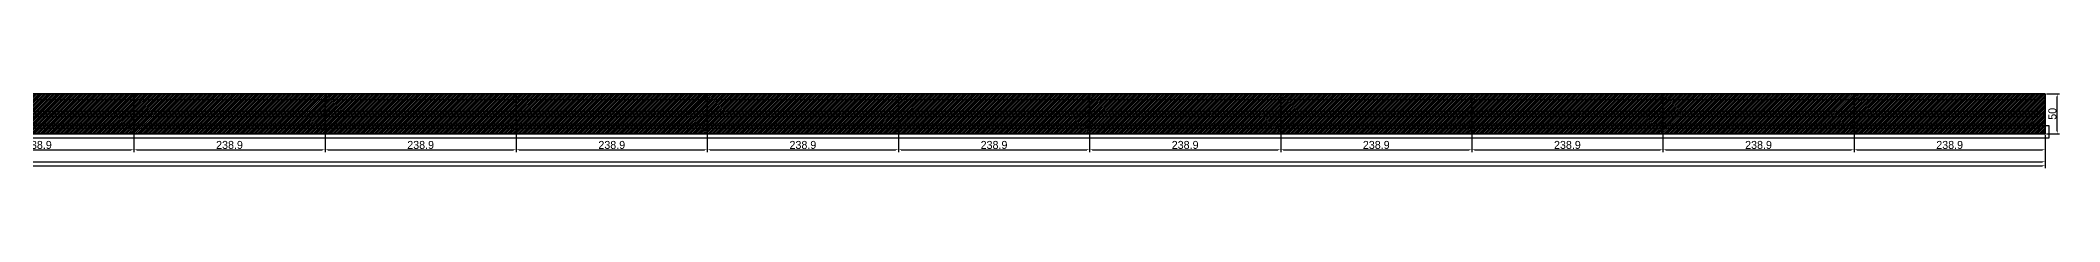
# Model space of a CAD drawing. Header units: metres. Extents: x 12791 to 22847, y 13116 to 13229.
# Drawn here: x 20323 to 22847, y 13116 to 13209 of the extents above; entities that cross this region are included whole.
import ezdxf

# ---------------------------------------------------------------- set-up
doc = ezdxf.new("R2010")
doc.units = ezdxf.units.M
for name, color, linetype in [('barrote', 251, 'CONTINUOUS'), ('COTA', 241, 'CONTINUOUS'), ('cotas', 241, 'CONTINUOUS'), ('Demarcação 1', 251, 'CONTINUOUS'), ('Hachura', 251, 'CONTINUOUS'), ('Laje_Perimetro', 7, 'CONTINUOUS'), ('Painéis', 200, 'CONTINUOUS'), ('SARR_3.5x7', 81, 'CONTINUOUS')]:
    doc.layers.add(name, color=color, linetype=linetype)
doc.dimstyles.new('EZ DXF', dxfattribs={"dimtxt": 10, "dimasz": 3.5, "dimexe": 3, "dimexo": 1.5, "dimgap": 1, "dimtad": 1, "dimdec": 1, "dimdsep": 46, "dimcen": 2.5, "dimazin": 3, "dimtfac": 1, "dimtmove": 0, "dimatfit": 3})

msp = doc.modelspace()

# ---------------------------------------------------------------- hatches: boundary and pattern name
at = {"layer": 'Hachura'}
h = msp.add_hatch(color=3, dxfattribs=at)
h.dxf.hatch_style = 1
h.paths.add_polyline_path([(20201.4914, 13158.9905), (20440.3914, 13158.9905), (20440.3914, 13208.9905), (20201.4914, 13208.9905)])
h = msp.add_hatch(dxfattribs=at)
h.set_pattern_fill('ANSI31', scale=0.5)
h.paths.add_polyline_path([(20201.4914, 13158.9905), (20440.3914, 13158.9905), (20440.3914, 13208.9905), (20201.4914, 13208.9905)])
h = msp.add_hatch(color=3, dxfattribs=at)
h.dxf.hatch_style = 1
h.paths.add_polyline_path([(20201.4914, 13158.9905), (20440.3914, 13158.9905), (20440.3914, 13208.9905), (20201.4914, 13208.9905)])
h = msp.add_hatch(dxfattribs=at)
h.set_pattern_fill('ANSI31', scale=0.5)
h.paths.add_polyline_path([(20201.4914, 13158.9905), (20440.3914, 13158.9905), (20440.3914, 13208.9905), (20201.4914, 13208.9905)])
h = msp.add_hatch(color=3, dxfattribs=at)
h.dxf.hatch_style = 1
h.paths.add_polyline_path([(20440.3914, 13158.9905), (20679.2914, 13158.9905), (20679.2914, 13208.9905), (20440.3914, 13208.9905)])
h = msp.add_hatch(dxfattribs=at)
h.set_pattern_fill('ANSI31', scale=0.5)
h.paths.add_polyline_path([(20440.3914, 13158.9905), (20679.2914, 13158.9905), (20679.2914, 13208.9905), (20440.3914, 13208.9905)])
h = msp.add_hatch(color=3, dxfattribs=at)
h.dxf.hatch_style = 1
h.paths.add_polyline_path([(20440.3914, 13158.9905), (20679.2914, 13158.9905), (20679.2914, 13208.9905), (20440.3914, 13208.9905)])
h = msp.add_hatch(dxfattribs=at)
h.set_pattern_fill('ANSI31', scale=0.5)
h.paths.add_polyline_path([(20440.3914, 13158.9905), (20679.2914, 13158.9905), (20679.2914, 13208.9905), (20440.3914, 13208.9905)])
h = msp.add_hatch(color=3, dxfattribs=at)
h.dxf.hatch_style = 1
h.paths.add_polyline_path([(20679.2914, 13158.9905), (20918.1914, 13158.9905), (20918.1914, 13208.9905), (20679.2914, 13208.9905)])
h = msp.add_hatch(dxfattribs=at)
h.set_pattern_fill('ANSI31', scale=0.5)
h.paths.add_polyline_path([(20679.2914, 13158.9905), (20918.1914, 13158.9905), (20918.1914, 13208.9905), (20679.2914, 13208.9905)])
h = msp.add_hatch(color=3, dxfattribs=at)
h.dxf.hatch_style = 1
h.paths.add_polyline_path([(20679.2914, 13158.9905), (20918.1914, 13158.9905), (20918.1914, 13208.9905), (20679.2914, 13208.9905)])
h = msp.add_hatch(dxfattribs=at)
h.set_pattern_fill('ANSI31', scale=0.5)
h.paths.add_polyline_path([(20679.2914, 13158.9905), (20918.1914, 13158.9905), (20918.1914, 13208.9905), (20679.2914, 13208.9905)])
h = msp.add_hatch(color=3, dxfattribs=at)
h.dxf.hatch_style = 1
h.paths.add_polyline_path([(20918.1914, 13158.9905), (21157.0914, 13158.9905), (21157.0914, 13208.9905), (20918.1914, 13208.9905)])
h = msp.add_hatch(dxfattribs=at)
h.set_pattern_fill('ANSI31', scale=0.5)
h.paths.add_polyline_path([(20918.1914, 13158.9905), (21157.0914, 13158.9905), (21157.0914, 13208.9905), (20918.1914, 13208.9905)])
h = msp.add_hatch(color=3, dxfattribs=at)
h.dxf.hatch_style = 1
h.paths.add_polyline_path([(20918.1914, 13158.9905), (21157.0914, 13158.9905), (21157.0914, 13208.9905), (20918.1914, 13208.9905)])
h = msp.add_hatch(dxfattribs=at)
h.set_pattern_fill('ANSI31', scale=0.5)
h.paths.add_polyline_path([(20918.1914, 13158.9905), (21157.0914, 13158.9905), (21157.0914, 13208.9905), (20918.1914, 13208.9905)])
h = msp.add_hatch(color=3, dxfattribs=at)
h.dxf.hatch_style = 1
h.paths.add_polyline_path([(21157.0914, 13158.9905), (21395.9914, 13158.9905), (21395.9914, 13208.9905), (21157.0914, 13208.9905)])
h = msp.add_hatch(dxfattribs=at)
h.set_pattern_fill('ANSI31', scale=0.5)
h.paths.add_polyline_path([(21157.0914, 13158.9905), (21395.9914, 13158.9905), (21395.9914, 13208.9905), (21157.0914, 13208.9905)])
h = msp.add_hatch(color=3, dxfattribs=at)
h.dxf.hatch_style = 1
h.paths.add_polyline_path([(21157.0914, 13158.9905), (21395.9914, 13158.9905), (21395.9914, 13208.9905), (21157.0914, 13208.9905)])
h = msp.add_hatch(dxfattribs=at)
h.set_pattern_fill('ANSI31', scale=0.5)
h.paths.add_polyline_path([(21157.0914, 13158.9905), (21395.9914, 13158.9905), (21395.9914, 13208.9905), (21157.0914, 13208.9905)])
h = msp.add_hatch(color=3, dxfattribs=at)
h.dxf.hatch_style = 1
h.paths.add_polyline_path([(21395.9914, 13158.9905), (21634.8914, 13158.9905), (21634.8914, 13208.9905), (21395.9914, 13208.9905)])
h = msp.add_hatch(dxfattribs=at)
h.set_pattern_fill('ANSI31', scale=0.5)
h.paths.add_polyline_path([(21395.9914, 13158.9905), (21634.8914, 13158.9905), (21634.8914, 13208.9905), (21395.9914, 13208.9905)])
h = msp.add_hatch(color=3, dxfattribs=at)
h.dxf.hatch_style = 1
h.paths.add_polyline_path([(21395.9914, 13158.9905), (21634.8914, 13158.9905), (21634.8914, 13208.9905), (21395.9914, 13208.9905)])
h = msp.add_hatch(dxfattribs=at)
h.set_pattern_fill('ANSI31', scale=0.5)
h.paths.add_polyline_path([(21395.9914, 13158.9905), (21634.8914, 13158.9905), (21634.8914, 13208.9905), (21395.9914, 13208.9905)])
h = msp.add_hatch(color=3, dxfattribs=at)
h.dxf.hatch_style = 1
h.paths.add_polyline_path([(21634.8914, 13158.9905), (21873.7914, 13158.9905), (21873.7914, 13208.9905), (21634.8914, 13208.9905)])
h = msp.add_hatch(dxfattribs=at)
h.set_pattern_fill('ANSI31', scale=0.5)
h.paths.add_polyline_path([(21634.8914, 13158.9905), (21873.7914, 13158.9905), (21873.7914, 13208.9905), (21634.8914, 13208.9905)])
h = msp.add_hatch(color=3, dxfattribs=at)
h.dxf.hatch_style = 1
h.paths.add_polyline_path([(21634.8914, 13158.9905), (21873.7914, 13158.9905), (21873.7914, 13208.9905), (21634.8914, 13208.9905)])
h = msp.add_hatch(dxfattribs=at)
h.set_pattern_fill('ANSI31', scale=0.5)
h.paths.add_polyline_path([(21634.8914, 13158.9905), (21873.7914, 13158.9905), (21873.7914, 13208.9905), (21634.8914, 13208.9905)])
h = msp.add_hatch(color=3, dxfattribs=at)
h.dxf.hatch_style = 1
h.paths.add_polyline_path([(21873.7914, 13158.9905), (22112.6914, 13158.9905), (22112.6914, 13208.9905), (21873.7914, 13208.9905)])
h = msp.add_hatch(dxfattribs=at)
h.set_pattern_fill('ANSI31', scale=0.5)
h.paths.add_polyline_path([(21873.7914, 13158.9905), (22112.6914, 13158.9905), (22112.6914, 13208.9905), (21873.7914, 13208.9905)])
h = msp.add_hatch(color=3, dxfattribs=at)
h.dxf.hatch_style = 1
h.paths.add_polyline_path([(21873.7914, 13158.9905), (22112.6914, 13158.9905), (22112.6914, 13208.9905), (21873.7914, 13208.9905)])
h = msp.add_hatch(dxfattribs=at)
h.set_pattern_fill('ANSI31', scale=0.5)
h.paths.add_polyline_path([(21873.7914, 13158.9905), (22112.6914, 13158.9905), (22112.6914, 13208.9905), (21873.7914, 13208.9905)])
h = msp.add_hatch(color=3, dxfattribs=at)
h.dxf.hatch_style = 1
h.paths.add_polyline_path([(22112.6914, 13158.9905), (22351.5914, 13158.9905), (22351.5914, 13208.9905), (22112.6914, 13208.9905)])
h = msp.add_hatch(dxfattribs=at)
h.set_pattern_fill('ANSI31', scale=0.5)
h.paths.add_polyline_path([(22112.6914, 13158.9905), (22351.5914, 13158.9905), (22351.5914, 13208.9905), (22112.6914, 13208.9905)])
h = msp.add_hatch(color=3, dxfattribs=at)
h.dxf.hatch_style = 1
h.paths.add_polyline_path([(22112.6914, 13158.9905), (22351.5914, 13158.9905), (22351.5914, 13208.9905), (22112.6914, 13208.9905)])
h = msp.add_hatch(dxfattribs=at)
h.set_pattern_fill('ANSI31', scale=0.5)
h.paths.add_polyline_path([(22112.6914, 13158.9905), (22351.5914, 13158.9905), (22351.5914, 13208.9905), (22112.6914, 13208.9905)])
h = msp.add_hatch(color=3, dxfattribs=at)
h.dxf.hatch_style = 1
h.paths.add_polyline_path([(22351.5914, 13158.9905), (22590.4914, 13158.9905), (22590.4914, 13208.9905), (22351.5914, 13208.9905)])
h = msp.add_hatch(dxfattribs=at)
h.set_pattern_fill('ANSI31', scale=0.5)
h.paths.add_polyline_path([(22351.5914, 13158.9905), (22590.4914, 13158.9905), (22590.4914, 13208.9905), (22351.5914, 13208.9905)])
h = msp.add_hatch(color=3, dxfattribs=at)
h.dxf.hatch_style = 1
h.paths.add_polyline_path([(22351.5914, 13158.9905), (22590.4914, 13158.9905), (22590.4914, 13208.9905), (22351.5914, 13208.9905)])
h = msp.add_hatch(dxfattribs=at)
h.set_pattern_fill('ANSI31', scale=0.5)
h.paths.add_polyline_path([(22351.5914, 13158.9905), (22590.4914, 13158.9905), (22590.4914, 13208.9905), (22351.5914, 13208.9905)])
h = msp.add_hatch(color=3, dxfattribs=at)
h.dxf.hatch_style = 1
h.paths.add_polyline_path([(22590.4914, 13158.9905), (22829.3914, 13158.9905), (22829.3914, 13208.9905), (22590.4914, 13208.9905)])
h = msp.add_hatch(dxfattribs=at)
h.set_pattern_fill('ANSI31', scale=0.5)
h.paths.add_polyline_path([(22590.4914, 13158.9905), (22829.3914, 13158.9905), (22829.3914, 13208.9905), (22590.4914, 13208.9905)])
h = msp.add_hatch(color=3, dxfattribs=at)
h.dxf.hatch_style = 1
h.paths.add_polyline_path([(22590.4914, 13158.9905), (22829.3914, 13158.9905), (22829.3914, 13208.9905), (22590.4914, 13208.9905)])
h = msp.add_hatch(dxfattribs=at)
h.set_pattern_fill('ANSI31', scale=0.5)
h.paths.add_polyline_path([(22590.4914, 13158.9905), (22829.3914, 13158.9905), (22829.3914, 13208.9905), (22590.4914, 13208.9905)])

# ---------------------------------------------------------------- linework, layer by layer
at = {"layer": 'barrote'}
msp.add_line((12800.5914, 13171.4905), (22824.3914, 13171.4905), dxfattribs=at)
msp.add_line((12800.5914, 13171.4905), (22824.3914, 13171.4905), dxfattribs=at)
at = {"layer": 'Demarcação 1'}
msp.add_line((12795.5914, 13183.9905), (22829.3914, 13183.9905), dxfattribs=at)
msp.add_line((12795.5914, 13183.9905), (22829.3914, 13183.9905), dxfattribs=at)
at = {"layer": 'Laje_Perimetro'}
msp.add_lwpolyline([(12790.5914, 13153.9905), (22834.3914, 13153.9905), (22834.3914, 13168.9905), (12790.5914, 13168.9905)], close=True, dxfattribs=at)
msp.add_lwpolyline([(12790.5914, 13153.9905), (22834.3914, 13153.9905), (22834.3914, 13168.9905), (12790.5914, 13168.9905)], close=True, dxfattribs=at)
at = {"layer": 'Painéis'}
for points in [[(12795.5914, 13208.9905), (22829.3914, 13208.9905)], [(12795.5914, 13208.9905), (22829.3914, 13208.9905)], [(20201.4914, 13158.9905), (20440.3914, 13158.9905), (20440.3914, 13208.9905), (20201.4914, 13208.9905)], [(20201.4914, 13158.9905), (20440.3914, 13158.9905), (20440.3914, 13208.9905), (20201.4914, 13208.9905)], [(20440.3914, 13158.9905), (20440.3914, 13208.9905)], [(20440.3914, 13158.9905), (20679.2914, 13158.9905), (20679.2914, 13208.9905), (20440.3914, 13208.9905)], [(20440.3914, 13158.9905), (20440.3914, 13208.9905)], [(20440.3914, 13158.9905), (20679.2914, 13158.9905), (20679.2914, 13208.9905), (20440.3914, 13208.9905)], [(20679.2914, 13158.9905), (20679.2914, 13208.9905)], [(20679.2914, 13158.9905), (20918.1914, 13158.9905), (20918.1914, 13208.9905), (20679.2914, 13208.9905)], [(20679.2914, 13158.9905), (20679.2914, 13208.9905)], [(20679.2914, 13158.9905), (20918.1914, 13158.9905), (20918.1914, 13208.9905), (20679.2914, 13208.9905)], [(20918.1914, 13158.9905), (20918.1914, 13208.9905)], [(20918.1914, 13158.9905), (21157.0914, 13158.9905), (21157.0914, 13208.9905), (20918.1914, 13208.9905)], [(20918.1914, 13158.9905), (20918.1914, 13208.9905)], [(20918.1914, 13158.9905), (21157.0914, 13158.9905), (21157.0914, 13208.9905), (20918.1914, 13208.9905)], [(21157.0914, 13158.9905), (21157.0914, 13208.9905)], [(21157.0914, 13158.9905), (21395.9914, 13158.9905), (21395.9914, 13208.9905), (21157.0914, 13208.9905)], [(21157.0914, 13158.9905), (21157.0914, 13208.9905)], [(21157.0914, 13158.9905), (21395.9914, 13158.9905), (21395.9914, 13208.9905), (21157.0914, 13208.9905)], [(21395.9914, 13158.9905), (21395.9914, 13208.9905)], [(21395.9914, 13158.9905), (21634.8914, 13158.9905), (21634.8914, 13208.9905), (21395.9914, 13208.9905)], [(21395.9914, 13158.9905), (21395.9914, 13208.9905)], [(21395.9914, 13158.9905), (21634.8914, 13158.9905), (21634.8914, 13208.9905), (21395.9914, 13208.9905)], [(21634.8914, 13158.9905), (21634.8914, 13208.9905)], [(21634.8914, 13158.9905), (21873.7914, 13158.9905), (21873.7914, 13208.9905), (21634.8914, 13208.9905)], [(21634.8914, 13158.9905), (21634.8914, 13208.9905)], [(21634.8914, 13158.9905), (21873.7914, 13158.9905), (21873.7914, 13208.9905), (21634.8914, 13208.9905)], [(21873.7914, 13158.9905), (21873.7914, 13208.9905)], [(21873.7914, 13158.9905), (22112.6914, 13158.9905), (22112.6914, 13208.9905), (21873.7914, 13208.9905)], [(21873.7914, 13158.9905), (21873.7914, 13208.9905)], [(21873.7914, 13158.9905), (22112.6914, 13158.9905), (22112.6914, 13208.9905), (21873.7914, 13208.9905)], [(22112.6914, 13158.9905), (22112.6914, 13208.9905)], [(22112.6914, 13158.9905), (22351.5914, 13158.9905), (22351.5914, 13208.9905), (22112.6914, 13208.9905)], [(22112.6914, 13158.9905), (22112.6914, 13208.9905)], [(22112.6914, 13158.9905), (22351.5914, 13158.9905), (22351.5914, 13208.9905), (22112.6914, 13208.9905)], [(22351.5914, 13158.9905), (22351.5914, 13208.9905)], [(22351.5914, 13158.9905), (22590.4914, 13158.9905), (22590.4914, 13208.9905), (22351.5914, 13208.9905)], [(22351.5914, 13158.9905), (22351.5914, 13208.9905)], [(22351.5914, 13158.9905), (22590.4914, 13158.9905), (22590.4914, 13208.9905), (22351.5914, 13208.9905)], [(22590.4914, 13158.9905), (22590.4914, 13208.9905)], [(22590.4914, 13158.9905), (22829.3914, 13158.9905), (22829.3914, 13208.9905), (22590.4914, 13208.9905)], [(22590.4914, 13158.9905), (22590.4914, 13208.9905)], [(22590.4914, 13158.9905), (22829.3914, 13158.9905), (22829.3914, 13208.9905), (22590.4914, 13208.9905)], [(22829.3914, 13158.9905), (22829.3914, 13208.9905)], [(22829.3914, 13158.9905), (22829.3914, 13208.9905)], [(12795.5914, 13158.9905), (22829.3914, 13158.9905)], [(12795.5914, 13158.9905), (22829.3914, 13158.9905)]]:
    msp.add_lwpolyline(points, close=True, dxfattribs=at)
at = {"layer": 'SARR_3.5x7'}
for p, q in [((20201.4914, 13201.9905), (20440.3914, 13201.9905)), ((20201.4914, 13201.9905), (20440.3914, 13201.9905)), ((20440.3914, 13201.9905), (20679.2914, 13201.9905)), ((20440.3914, 13201.9905), (20679.2914, 13201.9905)), ((20679.2914, 13201.9905), (20918.1914, 13201.9905)), ((20679.2914, 13201.9905), (20918.1914, 13201.9905)), ((20918.1914, 13201.9905), (21157.0914, 13201.9905)), ((20918.1914, 13201.9905), (21157.0914, 13201.9905)), ((21157.0914, 13201.9905), (21395.9914, 13201.9905)), ((21157.0914, 13201.9905), (21395.9914, 13201.9905)), ((21395.9914, 13201.9905), (21634.8914, 13201.9905)), ((21395.9914, 13201.9905), (21634.8914, 13201.9905)), ((21634.8914, 13201.9905), (21873.7914, 13201.9905)), ((21634.8914, 13201.9905), (21873.7914, 13201.9905)), ((21873.7914, 13201.9905), (22112.6914, 13201.9905)), ((21873.7914, 13201.9905), (22112.6914, 13201.9905)), ((22112.6914, 13201.9905), (22351.5914, 13201.9905)), ((22112.6914, 13201.9905), (22351.5914, 13201.9905)), ((22351.5914, 13201.9905), (22590.4914, 13201.9905)), ((22351.5914, 13201.9905), (22590.4914, 13201.9905)), ((22590.4914, 13201.9905), (22822.3914, 13201.9905)), ((22590.4914, 13201.9905), (22822.3914, 13201.9905)), ((20201.4914, 13187.4905), (20440.3914, 13187.4905)), ((20201.4914, 13187.4905), (20440.3914, 13187.4905)), ((20201.4914, 13180.4905), (20440.3914, 13180.4905)), ((20201.4914, 13180.4905), (20440.3914, 13180.4905)), ((20440.3914, 13187.4905), (20679.2914, 13187.4905)), ((20440.3914, 13187.4905), (20679.2914, 13187.4905)), ((20440.3914, 13180.4905), (20679.2914, 13180.4905)), ((20440.3914, 13180.4905), (20679.2914, 13180.4905)), ((20679.2914, 13187.4905), (20918.1914, 13187.4905)), ((20679.2914, 13187.4905), (20918.1914, 13187.4905)), ((20679.2914, 13180.4905), (20918.1914, 13180.4905)), ((20679.2914, 13180.4905), (20918.1914, 13180.4905)), ((20918.1914, 13187.4905), (21157.0914, 13187.4905)), ((20918.1914, 13187.4905), (21157.0914, 13187.4905)), ((20918.1914, 13180.4905), (21157.0914, 13180.4905)), ((20918.1914, 13180.4905), (21157.0914, 13180.4905)), ((21157.0914, 13187.4905), (21395.9914, 13187.4905)), ((21157.0914, 13187.4905), (21395.9914, 13187.4905)), ((21157.0914, 13180.4905), (21395.9914, 13180.4905)), ((21157.0914, 13180.4905), (21395.9914, 13180.4905)), ((21395.9914, 13187.4905), (21634.8914, 13187.4905)), ((21395.9914, 13187.4905), (21634.8914, 13187.4905)), ((21395.9914, 13180.4905), (21634.8914, 13180.4905)), ((21395.9914, 13180.4905), (21634.8914, 13180.4905)), ((21634.8914, 13187.4905), (21873.7914, 13187.4905)), ((21634.8914, 13187.4905), (21873.7914, 13187.4905)), ((21634.8914, 13180.4905), (21873.7914, 13180.4905)), ((21634.8914, 13180.4905), (21873.7914, 13180.4905)), ((21873.7914, 13187.4905), (22112.6914, 13187.4905)), ((21873.7914, 13187.4905), (22112.6914, 13187.4905)), ((21873.7914, 13180.4905), (22112.6914, 13180.4905)), ((21873.7914, 13180.4905), (22112.6914, 13180.4905)), ((22112.6914, 13187.4905), (22351.5914, 13187.4905)), ((22112.6914, 13187.4905), (22351.5914, 13187.4905)), ((22112.6914, 13180.4905), (22351.5914, 13180.4905)), ((22112.6914, 13180.4905), (22351.5914, 13180.4905)), ((22351.5914, 13187.4905), (22590.4914, 13187.4905)), ((22351.5914, 13187.4905), (22590.4914, 13187.4905)), ((22351.5914, 13180.4905), (22590.4914, 13180.4905)), ((22351.5914, 13180.4905), (22590.4914, 13180.4905)), ((22590.4914, 13187.4905), (22822.3914, 13187.4905)), ((22590.4914, 13187.4905), (22822.3914, 13187.4905)), ((22590.4914, 13180.4905), (22822.3914, 13180.4905)), ((22590.4914, 13180.4905), (22822.3914, 13180.4905)), ((20201.4914, 13165.9905), (20440.3914, 13165.9905)), ((20201.4914, 13165.9905), (20440.3914, 13165.9905)), ((20440.3914, 13165.9905), (20679.2914, 13165.9905)), ((20440.3914, 13165.9905), (20679.2914, 13165.9905)), ((20679.2914, 13165.9905), (20918.1914, 13165.9905)), ((20679.2914, 13165.9905), (20918.1914, 13165.9905)), ((20918.1914, 13165.9905), (21157.0914, 13165.9905)), ((20918.1914, 13165.9905), (21157.0914, 13165.9905)), ((21157.0914, 13165.9905), (21395.9914, 13165.9905)), ((21157.0914, 13165.9905), (21395.9914, 13165.9905)), ((21395.9914, 13165.9905), (21634.8914, 13165.9905)), ((21395.9914, 13165.9905), (21634.8914, 13165.9905)), ((21634.8914, 13165.9905), (21873.7914, 13165.9905)), ((21634.8914, 13165.9905), (21873.7914, 13165.9905)), ((21873.7914, 13165.9905), (22112.6914, 13165.9905)), ((21873.7914, 13165.9905), (22112.6914, 13165.9905)), ((22112.6914, 13165.9905), (22351.5914, 13165.9905)), ((22112.6914, 13165.9905), (22351.5914, 13165.9905)), ((22351.5914, 13165.9905), (22590.4914, 13165.9905)), ((22351.5914, 13165.9905), (22590.4914, 13165.9905)), ((22590.4914, 13165.9905), (22822.3914, 13165.9905)), ((22590.4914, 13165.9905), (22822.3914, 13165.9905))]:
    msp.add_line(p, q, dxfattribs=at)

# ---------------------------------------------------------------- dimensions: what is measured, and where the dimension line sits
at = {"layer": 'COTA', "color": 1}
msp.add_linear_dim(base=(22844.3914, 13158.9905), p1=(22829.3914, 13158.9905), p2=(22829.3914, 13208.9905), angle=90, dimstyle='EZ DXF', dxfattribs=at).render()
msp.add_linear_dim(base=(22844.3914, 13158.9905), p1=(22829.3914, 13158.9905), p2=(22829.3914, 13208.9905), angle=90, dimstyle='EZ DXF', dxfattribs=at).render()
for base, p1, p2 in [((12795.5914, 13118.9905), (12795.5914, 13158.9905), (22829.3914, 13158.9905)), ((12795.5914, 13118.9905), (12795.5914, 13158.9905), (22829.3914, 13158.9905)), ((20201.4914, 13138.9905), (20201.4914, 13158.9905), (20440.3914, 13158.9905)), ((20201.4914, 13138.9905), (20201.4914, 13158.9905), (20440.3914, 13158.9905)), ((20440.3914, 13138.9905), (20440.3914, 13158.9905), (20679.2914, 13158.9905)), ((20440.3914, 13138.9905), (20440.3914, 13158.9905), (20679.2914, 13158.9905)), ((20679.2914, 13138.9905), (20679.2914, 13158.9905), (20918.1914, 13158.9905)), ((20679.2914, 13138.9905), (20679.2914, 13158.9905), (20918.1914, 13158.9905)), ((20918.1914, 13138.9905), (20918.1914, 13158.9905), (21157.0914, 13158.9905)), ((20918.1914, 13138.9905), (20918.1914, 13158.9905), (21157.0914, 13158.9905)), ((21157.0914, 13138.9905), (21157.0914, 13158.9905), (21395.9914, 13158.9905)), ((21157.0914, 13138.9905), (21157.0914, 13158.9905), (21395.9914, 13158.9905)), ((21395.9914, 13138.9905), (21395.9914, 13158.9905), (21634.8914, 13158.9905)), ((21395.9914, 13138.9905), (21395.9914, 13158.9905), (21634.8914, 13158.9905)), ((21634.8914, 13138.9905), (21634.8914, 13158.9905), (21873.7914, 13158.9905)), ((21634.8914, 13138.9905), (21634.8914, 13158.9905), (21873.7914, 13158.9905)), ((21873.7914, 13138.9905), (21873.7914, 13158.9905), (22112.6914, 13158.9905)), ((21873.7914, 13138.9905), (21873.7914, 13158.9905), (22112.6914, 13158.9905)), ((22112.6914, 13138.9905), (22112.6914, 13158.9905), (22351.5914, 13158.9905)), ((22112.6914, 13138.9905), (22112.6914, 13158.9905), (22351.5914, 13158.9905)), ((22351.5914, 13138.9905), (22351.5914, 13158.9905), (22590.4914, 13158.9905)), ((22351.5914, 13138.9905), (22351.5914, 13158.9905), (22590.4914, 13158.9905)), ((22590.4914, 13138.9905), (22590.4914, 13158.9905), (22829.3914, 13158.9905)), ((22590.4914, 13138.9905), (22590.4914, 13158.9905), (22829.3914, 13158.9905))]:
    msp.add_linear_dim(base=base, p1=p1, p2=p2, dimstyle='EZ DXF', dxfattribs=at).render()
at = {"layer": 'cotas'}
msp.add_linear_dim(base=(12795.5914, 13123.9905), p1=(12795.5914, 13138.9905), p2=(22829.3914, 13138.9905), dimstyle='EZ DXF', dxfattribs=at).render()
msp.add_linear_dim(base=(12795.5914, 13123.9905), p1=(12795.5914, 13138.9905), p2=(22829.3914, 13138.9905), dimstyle='EZ DXF', dxfattribs=at).render()

doc.saveas('drawing.dxf')
